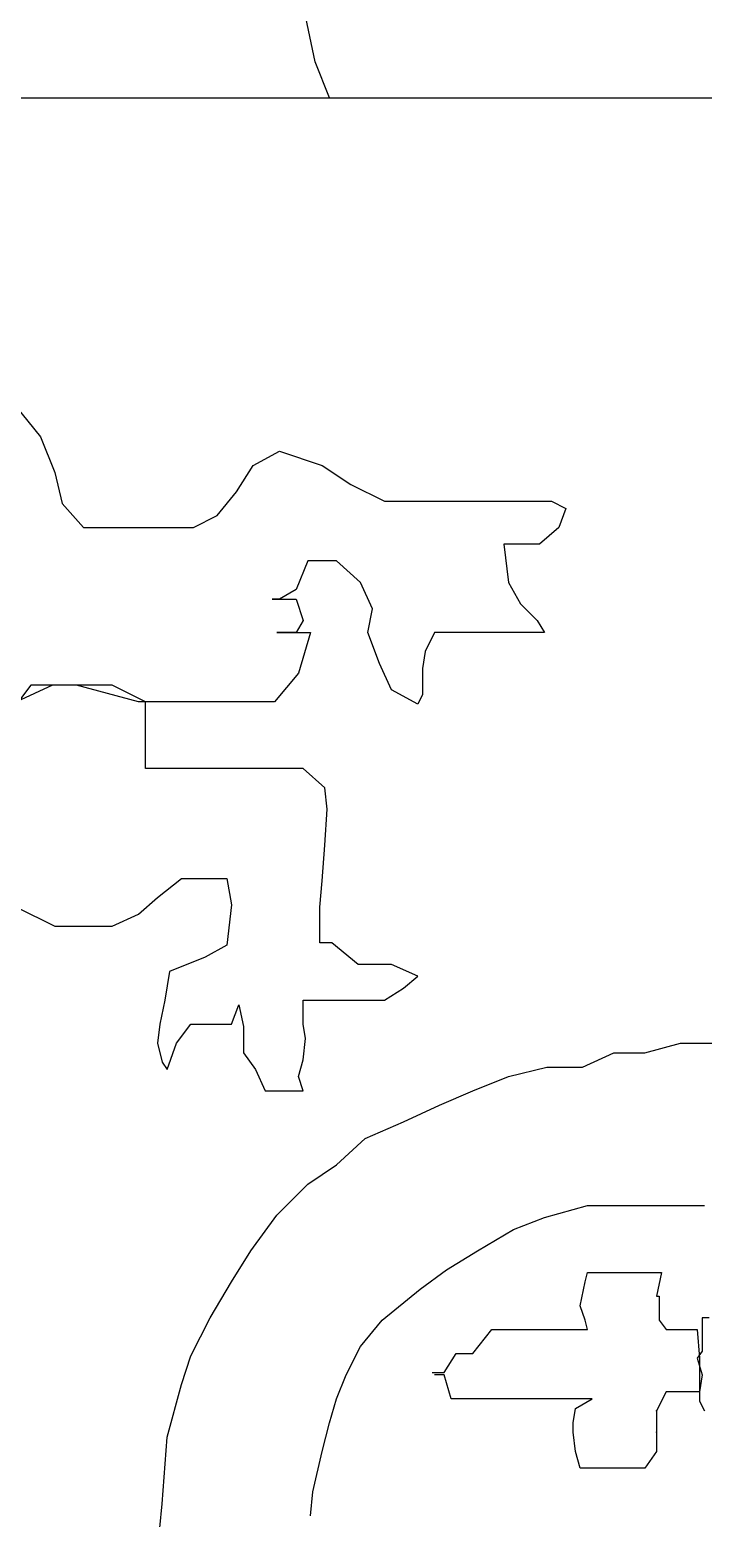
# Model space of a CAD drawing. Extents: x 730354 to 731930, y 4378581 to 4379608.
# Drawn here: x 730389.2 to 730392.02, y 4379442.19 to 4379448.42 of the extents above; entities that cross this region are included whole.
import ezdxf

# ---------------------------------------------------------------- set-up
doc = ezdxf.new("R2010")
doc.units = 0
doc.header["$MEASUREMENT"] = 0
doc.layers.get('0').update_dxf_attribs({"linetype": 'CONTINUOUS'})

msp = doc.modelspace()

# ---------------------------------------------------------------- linework, layer by layer
at = {"color": 7, "linetype": 'CONTINUOUS'}
for p, q in [((730390.39, 4379448.29), (730390.34, 4379448.53)), ((730390.39, 4379448.29), (730390.34, 4379448.53)), ((730390.45, 4379448.14), (730390.39, 4379448.29)), ((730390.45, 4379448.14), (730390.39, 4379448.29)), ((730389.14, 4379448.14), (730389.22, 4379448.14)), ((730389.14, 4379448.14), (730389.22, 4379448.14)), ((730389.22, 4379448.14), (730390.45, 4379448.14)), ((730389.22, 4379448.14), (730390.45, 4379448.14)), ((730390.45, 4379448.14), (730391.33, 4379448.14)), ((730390.45, 4379448.14), (730391.33, 4379448.14)), ((730391.33, 4379448.14), (730391.92, 4379448.14)), ((730391.33, 4379448.14), (730391.92, 4379448.14)), ((730391.92, 4379448.14), (730392.12, 4379448.14)), ((730391.92, 4379448.14), (730392.12, 4379448.14)), ((730389.11, 4379446.88), (730389.24, 4379446.72)), ((730389.11, 4379446.88), (730389.24, 4379446.72)), ((730389.24, 4379446.72), (730389.3, 4379446.57)), ((730389.24, 4379446.72), (730389.3, 4379446.57)), ((730390.13, 4379446.6), (730390.24, 4379446.66)), ((730390.13, 4379446.6), (730390.24, 4379446.66)), ((730390.24, 4379446.66), (730390.42, 4379446.6)), ((730390.24, 4379446.66), (730390.42, 4379446.6)), ((730389.3, 4379446.57), (730389.33, 4379446.44)), ((730389.3, 4379446.57), (730389.33, 4379446.44)), ((730390.06, 4379446.49), (730390.13, 4379446.6)), ((730390.06, 4379446.49), (730390.13, 4379446.6)), ((730390.42, 4379446.6), (730390.54, 4379446.52)), ((730390.42, 4379446.6), (730390.54, 4379446.52)), ((730389.98, 4379446.39), (730390.06, 4379446.49)), ((730389.98, 4379446.39), (730390.06, 4379446.49)), ((730390.54, 4379446.52), (730390.68, 4379446.45)), ((730390.54, 4379446.52), (730390.68, 4379446.45)), ((730389.33, 4379446.44), (730389.42, 4379446.34)), ((730389.33, 4379446.44), (730389.42, 4379446.34)), ((730390.68, 4379446.45), (730390.83, 4379446.45)), ((730390.68, 4379446.45), (730390.83, 4379446.45)), ((730390.83, 4379446.45), (730390.98, 4379446.45)), ((730390.83, 4379446.45), (730390.98, 4379446.45)), ((730390.98, 4379446.45), (730391.11, 4379446.45)), ((730390.98, 4379446.45), (730391.11, 4379446.45)), ((730391.11, 4379446.45), (730391.23, 4379446.45)), ((730391.11, 4379446.45), (730391.23, 4379446.45)), ((730391.23, 4379446.45), (730391.29, 4379446.45)), ((730391.23, 4379446.45), (730391.29, 4379446.45)), ((730391.29, 4379446.45), (730391.38, 4379446.45)), ((730391.29, 4379446.45), (730391.38, 4379446.45)), ((730391.38, 4379446.45), (730391.44, 4379446.42)), ((730391.38, 4379446.45), (730391.44, 4379446.42)), ((730391.44, 4379446.42), (730391.41, 4379446.34)), ((730391.44, 4379446.42), (730391.41, 4379446.34)), ((730389.88, 4379446.34), (730389.98, 4379446.39)), ((730389.88, 4379446.34), (730389.98, 4379446.39)), ((730389.42, 4379446.34), (730389.58, 4379446.34)), ((730389.42, 4379446.34), (730389.58, 4379446.34)), ((730389.58, 4379446.34), (730389.73, 4379446.34)), ((730389.58, 4379446.34), (730389.73, 4379446.34)), ((730389.73, 4379446.34), (730389.88, 4379446.34)), ((730389.73, 4379446.34), (730389.88, 4379446.34)), ((730391.41, 4379446.34), (730391.33, 4379446.27)), ((730391.41, 4379446.34), (730391.33, 4379446.27)), ((730391.24, 4379446.27), (730391.18, 4379446.27)), ((730391.18, 4379446.27), (730391.2, 4379446.11)), ((730391.24, 4379446.27), (730391.18, 4379446.27)), ((730391.18, 4379446.27), (730391.2, 4379446.11)), ((730391.33, 4379446.27), (730391.24, 4379446.27)), ((730391.33, 4379446.27), (730391.24, 4379446.27)), ((730390.36, 4379446.2), (730390.31, 4379446.08)), ((730390.36, 4379446.2), (730390.31, 4379446.08)), ((730390.48, 4379446.2), (730390.36, 4379446.2)), ((730390.48, 4379446.2), (730390.36, 4379446.2)), ((730390.58, 4379446.11), (730390.48, 4379446.2)), ((730390.58, 4379446.11), (730390.48, 4379446.2)), ((730390.63, 4379446), (730390.58, 4379446.11)), ((730390.63, 4379446), (730390.58, 4379446.11)), ((730391.2, 4379446.11), (730391.25, 4379446.02)), ((730391.2, 4379446.11), (730391.25, 4379446.02)), ((730390.31, 4379446.08), (730390.24, 4379446.04)), ((730390.31, 4379446.08), (730390.24, 4379446.04)), ((730390.24, 4379446.04), (730390.21, 4379446.04)), ((730390.21, 4379446.04), (730390.31, 4379446.04)), ((730390.24, 4379446.04), (730390.21, 4379446.04)), ((730390.21, 4379446.04), (730390.31, 4379446.04)), ((730390.31, 4379446.04), (730390.34, 4379445.95)), ((730390.31, 4379446.04), (730390.34, 4379445.95)), ((730390.61, 4379445.9), (730390.63, 4379446)), ((730390.61, 4379445.9), (730390.63, 4379446)), ((730391.25, 4379446.02), (730391.32, 4379445.95)), ((730391.25, 4379446.02), (730391.32, 4379445.95)), ((730390.34, 4379445.95), (730390.31, 4379445.9)), ((730390.34, 4379445.95), (730390.31, 4379445.9)), ((730391.32, 4379445.95), (730391.35, 4379445.9)), ((730391.32, 4379445.95), (730391.35, 4379445.9)), ((730390.31, 4379445.9), (730390.23, 4379445.9)), ((730390.23, 4379445.9), (730390.37, 4379445.9)), ((730390.31, 4379445.9), (730390.23, 4379445.9)), ((730390.23, 4379445.9), (730390.37, 4379445.9)), ((730390.37, 4379445.9), (730390.32, 4379445.73)), ((730390.37, 4379445.9), (730390.32, 4379445.73)), ((730390.66, 4379445.77), (730390.61, 4379445.9)), ((730390.66, 4379445.77), (730390.61, 4379445.9)), ((730390.89, 4379445.9), (730390.85, 4379445.82)), ((730390.89, 4379445.9), (730390.85, 4379445.82)), ((730390.92, 4379445.9), (730390.89, 4379445.9)), ((730390.92, 4379445.9), (730390.89, 4379445.9)), ((730391, 4379445.9), (730390.92, 4379445.9)), ((730391, 4379445.9), (730390.92, 4379445.9)), ((730391.07, 4379445.9), (730391, 4379445.9)), ((730391.07, 4379445.9), (730391, 4379445.9)), ((730391.2, 4379445.9), (730391.07, 4379445.9)), ((730391.2, 4379445.9), (730391.07, 4379445.9)), ((730391.3, 4379445.9), (730391.2, 4379445.9)), ((730391.3, 4379445.9), (730391.2, 4379445.9)), ((730391.35, 4379445.9), (730391.3, 4379445.9)), ((730391.35, 4379445.9), (730391.3, 4379445.9)), ((730390.85, 4379445.82), (730390.84, 4379445.75)), ((730390.85, 4379445.82), (730390.84, 4379445.75)), ((730390.71, 4379445.66), (730390.66, 4379445.77)), ((730390.71, 4379445.66), (730390.66, 4379445.77)), ((730390.84, 4379445.75), (730390.84, 4379445.64)), ((730390.84, 4379445.75), (730390.84, 4379445.64)), ((730389.2, 4379445.68), (730389.14, 4379445.6)), ((730389.29, 4379445.68), (730389.14, 4379445.61)), ((730389.2, 4379445.68), (730389.14, 4379445.6)), ((730389.29, 4379445.68), (730389.14, 4379445.61)), ((730389.29, 4379445.68), (730389.2, 4379445.68)), ((730389.29, 4379445.68), (730389.2, 4379445.68)), ((730389.39, 4379445.68), (730389.29, 4379445.68)), ((730389.39, 4379445.68), (730389.29, 4379445.68)), ((730389.39, 4379445.68), (730389.29, 4379445.68)), ((730389.39, 4379445.68), (730389.29, 4379445.68)), ((730389.54, 4379445.68), (730389.39, 4379445.68)), ((730389.65, 4379445.61), (730389.39, 4379445.68)), ((730389.54, 4379445.68), (730389.39, 4379445.68)), ((730389.65, 4379445.61), (730389.39, 4379445.68)), ((730389.68, 4379445.61), (730389.54, 4379445.68)), ((730389.68, 4379445.61), (730389.54, 4379445.68)), ((730390.32, 4379445.73), (730390.22, 4379445.61)), ((730390.32, 4379445.73), (730390.22, 4379445.61)), ((730389.81, 4379445.61), (730389.65, 4379445.61)), ((730389.81, 4379445.61), (730389.65, 4379445.61)), ((730389.68, 4379445.55), (730389.68, 4379445.61)), ((730389.68, 4379445.55), (730389.68, 4379445.61)), ((730389.92, 4379445.61), (730389.81, 4379445.61)), ((730389.92, 4379445.61), (730389.81, 4379445.61)), ((730390.06, 4379445.61), (730389.92, 4379445.61)), ((730390.06, 4379445.61), (730389.92, 4379445.61)), ((730390.22, 4379445.61), (730390.06, 4379445.61)), ((730390.22, 4379445.61), (730390.06, 4379445.61)), ((730390.82, 4379445.6), (730390.71, 4379445.66)), ((730390.82, 4379445.6), (730390.71, 4379445.66)), ((730390.84, 4379445.64), (730390.82, 4379445.6)), ((730390.84, 4379445.64), (730390.82, 4379445.6)), ((730389.68, 4379445.43), (730389.68, 4379445.55)), ((730389.68, 4379445.43), (730389.68, 4379445.55)), ((730389.68, 4379445.33), (730389.68, 4379445.43)), ((730389.68, 4379445.33), (730389.68, 4379445.43)), ((730389.75, 4379445.33), (730389.68, 4379445.33)), ((730389.75, 4379445.33), (730389.68, 4379445.33)), ((730389.86, 4379445.33), (730389.75, 4379445.33)), ((730389.86, 4379445.33), (730389.75, 4379445.33)), ((730390.02, 4379445.33), (730389.86, 4379445.33)), ((730390.02, 4379445.33), (730389.86, 4379445.33)), ((730390.22, 4379445.33), (730390.02, 4379445.33)), ((730390.22, 4379445.33), (730390.02, 4379445.33)), ((730390.34, 4379445.33), (730390.22, 4379445.33)), ((730390.34, 4379445.33), (730390.22, 4379445.33)), ((730390.43, 4379445.25), (730390.34, 4379445.33)), ((730390.43, 4379445.25), (730390.34, 4379445.33)), ((730390.44, 4379445.16), (730390.43, 4379445.25)), ((730390.44, 4379445.16), (730390.43, 4379445.25)), ((730390.43, 4379445.01), (730390.44, 4379445.16)), ((730390.43, 4379445.01), (730390.44, 4379445.16)), ((730390.42, 4379444.86), (730390.43, 4379445.01)), ((730390.42, 4379444.86), (730390.43, 4379445.01)), ((730389.73, 4379444.79), (730389.83, 4379444.87)), ((730389.73, 4379444.79), (730389.83, 4379444.87)), ((730389.83, 4379444.87), (730389.93, 4379444.87)), ((730389.83, 4379444.87), (730389.93, 4379444.87)), ((730389.93, 4379444.87), (730390.02, 4379444.87)), ((730389.93, 4379444.87), (730390.02, 4379444.87)), ((730390.02, 4379444.87), (730390.04, 4379444.76)), ((730390.02, 4379444.87), (730390.04, 4379444.76)), ((730390.41, 4379444.75), (730390.42, 4379444.86)), ((730390.41, 4379444.75), (730390.42, 4379444.86)), ((730389.14, 4379444.75), (730389.3, 4379444.67)), ((730389.14, 4379444.75), (730389.3, 4379444.67)), ((730389.65, 4379444.72), (730389.73, 4379444.79)), ((730389.65, 4379444.72), (730389.73, 4379444.79)), ((730390.04, 4379444.76), (730390.02, 4379444.59)), ((730390.04, 4379444.76), (730390.02, 4379444.59)), ((730390.41, 4379444.6), (730390.41, 4379444.75)), ((730390.41, 4379444.6), (730390.41, 4379444.75)), ((730389.54, 4379444.67), (730389.65, 4379444.72)), ((730389.54, 4379444.67), (730389.65, 4379444.72)), ((730389.3, 4379444.67), (730389.44, 4379444.67)), ((730389.3, 4379444.67), (730389.44, 4379444.67)), ((730389.44, 4379444.67), (730389.54, 4379444.67)), ((730389.44, 4379444.67), (730389.54, 4379444.67)), ((730390.02, 4379444.59), (730389.93, 4379444.54)), ((730390.02, 4379444.59), (730389.93, 4379444.54)), ((730390.46, 4379444.6), (730390.41, 4379444.6)), ((730390.46, 4379444.6), (730390.41, 4379444.6)), ((730390.57, 4379444.51), (730390.46, 4379444.6)), ((730390.57, 4379444.51), (730390.46, 4379444.6)), ((730389.93, 4379444.54), (730389.78, 4379444.48)), ((730389.93, 4379444.54), (730389.78, 4379444.48)), ((730390.71, 4379444.51), (730390.57, 4379444.51)), ((730390.71, 4379444.51), (730390.57, 4379444.51)), ((730390.82, 4379444.46), (730390.71, 4379444.51)), ((730390.82, 4379444.46), (730390.71, 4379444.51)), ((730389.78, 4379444.48), (730389.76, 4379444.36)), ((730389.78, 4379444.48), (730389.76, 4379444.36)), ((730390.76, 4379444.41), (730390.82, 4379444.46)), ((730390.76, 4379444.41), (730390.82, 4379444.46)), ((730389.76, 4379444.36), (730389.74, 4379444.26)), ((730389.76, 4379444.36), (730389.74, 4379444.26)), ((730390.34, 4379444.26), (730390.34, 4379444.36)), ((730390.34, 4379444.36), (730390.43, 4379444.36)), ((730390.34, 4379444.26), (730390.34, 4379444.36)), ((730390.34, 4379444.36), (730390.43, 4379444.36)), ((730390.43, 4379444.36), (730390.52, 4379444.36)), ((730390.43, 4379444.36), (730390.52, 4379444.36)), ((730390.52, 4379444.36), (730390.58, 4379444.36)), ((730390.52, 4379444.36), (730390.58, 4379444.36)), ((730390.58, 4379444.36), (730390.68, 4379444.36)), ((730390.58, 4379444.36), (730390.68, 4379444.36)), ((730390.68, 4379444.36), (730390.76, 4379444.41)), ((730390.68, 4379444.36), (730390.76, 4379444.41)), ((730390.04, 4379444.26), (730390.07, 4379444.34)), ((730390.04, 4379444.26), (730390.07, 4379444.34)), ((730390.07, 4379444.34), (730390.09, 4379444.25)), ((730390.07, 4379444.34), (730390.09, 4379444.25)), ((730389.74, 4379444.26), (730389.73, 4379444.18)), ((730389.74, 4379444.26), (730389.73, 4379444.18)), ((730389.81, 4379444.18), (730389.87, 4379444.26)), ((730389.81, 4379444.18), (730389.87, 4379444.26)), ((730389.87, 4379444.26), (730389.95, 4379444.26)), ((730389.87, 4379444.26), (730389.95, 4379444.26)), ((730389.95, 4379444.26), (730390.04, 4379444.26)), ((730389.95, 4379444.26), (730390.04, 4379444.26)), ((730390.09, 4379444.25), (730390.09, 4379444.14)), ((730390.09, 4379444.25), (730390.09, 4379444.14)), ((730390.35, 4379444.2), (730390.34, 4379444.26)), ((730390.35, 4379444.2), (730390.34, 4379444.26)), ((730389.73, 4379444.18), (730389.75, 4379444.1)), ((730389.73, 4379444.18), (730389.75, 4379444.1)), ((730389.77, 4379444.07), (730389.81, 4379444.18)), ((730389.77, 4379444.07), (730389.81, 4379444.18)), ((730390.34, 4379444.11), (730390.35, 4379444.2)), ((730390.34, 4379444.11), (730390.35, 4379444.2)), ((730391.77, 4379444.14), (730391.92, 4379444.18)), ((730391.77, 4379444.14), (730391.92, 4379444.18)), ((730391.92, 4379444.18), (730392.06, 4379444.18)), ((730391.92, 4379444.18), (730392.06, 4379444.18)), ((730390.09, 4379444.14), (730390.14, 4379444.07)), ((730390.09, 4379444.14), (730390.14, 4379444.07)), ((730391.51, 4379444.08), (730391.64, 4379444.14)), ((730391.51, 4379444.08), (730391.64, 4379444.14)), ((730391.64, 4379444.14), (730391.77, 4379444.14)), ((730391.64, 4379444.14), (730391.77, 4379444.14)), ((730389.75, 4379444.1), (730389.77, 4379444.07)), ((730389.75, 4379444.1), (730389.77, 4379444.07)), ((730390.14, 4379444.07), (730390.18, 4379443.98)), ((730390.14, 4379444.07), (730390.18, 4379443.98)), ((730390.32, 4379444.04), (730390.34, 4379444.11)), ((730390.32, 4379444.04), (730390.34, 4379444.11)), ((730391.2, 4379444.04), (730391.36, 4379444.08)), ((730391.2, 4379444.04), (730391.36, 4379444.08)), ((730391.36, 4379444.08), (730391.51, 4379444.08)), ((730391.36, 4379444.08), (730391.51, 4379444.08)), ((730390.34, 4379443.98), (730390.32, 4379444.04)), ((730390.34, 4379443.98), (730390.32, 4379444.04)), ((730391.05, 4379443.98), (730391.2, 4379444.04)), ((730391.05, 4379443.98), (730391.2, 4379444.04)), ((730390.18, 4379443.98), (730390.23, 4379443.98)), ((730390.18, 4379443.98), (730390.23, 4379443.98)), ((730390.23, 4379443.98), (730390.28, 4379443.98)), ((730390.23, 4379443.98), (730390.28, 4379443.98)), ((730390.28, 4379443.98), (730390.34, 4379443.98)), ((730390.28, 4379443.98), (730390.34, 4379443.98)), ((730390.91, 4379443.92), (730391.05, 4379443.98)), ((730390.91, 4379443.92), (730391.05, 4379443.98)), ((730390.76, 4379443.85), (730390.91, 4379443.92)), ((730390.76, 4379443.85), (730390.91, 4379443.92)), ((730390.6, 4379443.78), (730390.76, 4379443.85)), ((730390.6, 4379443.78), (730390.76, 4379443.85)), ((730390.48, 4379443.67), (730390.6, 4379443.78)), ((730390.48, 4379443.67), (730390.6, 4379443.78)), ((730390.36, 4379443.59), (730390.48, 4379443.67)), ((730390.36, 4379443.59), (730390.48, 4379443.67)), ((730390.23, 4379443.46), (730390.36, 4379443.59)), ((730390.23, 4379443.46), (730390.36, 4379443.59)), ((730391.35, 4379443.45), (730391.53, 4379443.5)), ((730391.35, 4379443.45), (730391.53, 4379443.5)), ((730391.53, 4379443.5), (730391.81, 4379443.5)), ((730391.53, 4379443.5), (730391.81, 4379443.5)), ((730391.81, 4379443.5), (730392.02, 4379443.5)), ((730391.81, 4379443.5), (730392.02, 4379443.5)), ((730390.12, 4379443.31), (730390.23, 4379443.46)), ((730390.12, 4379443.31), (730390.23, 4379443.46)), ((730391.22, 4379443.4), (730391.35, 4379443.45)), ((730391.22, 4379443.4), (730391.35, 4379443.45)), ((730391.07, 4379443.31), (730391.22, 4379443.4)), ((730391.07, 4379443.31), (730391.22, 4379443.4)), ((730390.04, 4379443.18), (730390.12, 4379443.31)), ((730390.04, 4379443.18), (730390.12, 4379443.31)), ((730390.94, 4379443.23), (730391.07, 4379443.31)), ((730390.94, 4379443.23), (730391.07, 4379443.31)), ((730389.95, 4379443.03), (730390.04, 4379443.18)), ((730389.95, 4379443.03), (730390.04, 4379443.18)), ((730390.83, 4379443.15), (730390.94, 4379443.23)), ((730390.83, 4379443.15), (730390.94, 4379443.23)), ((730391.5, 4379443.08), (730391.52, 4379443.18)), ((730391.5, 4379443.08), (730391.52, 4379443.18)), ((730391.52, 4379443.18), (730391.53, 4379443.22)), ((730391.52, 4379443.18), (730391.53, 4379443.22)), ((730391.53, 4379443.22), (730391.56, 4379443.22)), ((730391.53, 4379443.22), (730391.56, 4379443.22)), ((730391.56, 4379443.22), (730391.64, 4379443.22)), ((730391.56, 4379443.22), (730391.64, 4379443.22)), ((730391.64, 4379443.22), (730391.71, 4379443.22)), ((730391.64, 4379443.22), (730391.71, 4379443.22)), ((730391.71, 4379443.22), (730391.76, 4379443.22)), ((730391.71, 4379443.22), (730391.76, 4379443.22)), ((730391.76, 4379443.22), (730391.83, 4379443.22)), ((730391.76, 4379443.22), (730391.83, 4379443.22)), ((730391.84, 4379443.22), (730391.82, 4379443.12)), ((730391.84, 4379443.22), (730391.82, 4379443.12)), ((730391.83, 4379443.22), (730391.84, 4379443.22)), ((730391.83, 4379443.22), (730391.84, 4379443.22)), ((730390.67, 4379443.02), (730390.83, 4379443.15)), ((730390.67, 4379443.02), (730390.83, 4379443.15)), ((730391.82, 4379443.12), (730391.83, 4379443.12)), ((730391.82, 4379443.12), (730391.83, 4379443.12)), ((730391.83, 4379443.12), (730391.83, 4379443.02)), ((730391.83, 4379443.12), (730391.83, 4379443.02)), ((730391.52, 4379443.02), (730391.5, 4379443.08)), ((730391.52, 4379443.02), (730391.5, 4379443.08)), ((730389.87, 4379442.87), (730389.95, 4379443.03)), ((730389.87, 4379442.87), (730389.95, 4379443.03)), ((730390.58, 4379442.91), (730390.67, 4379443.02)), ((730390.58, 4379442.91), (730390.67, 4379443.02)), ((730391.53, 4379442.98), (730391.52, 4379443.02)), ((730391.53, 4379442.98), (730391.52, 4379443.02)), ((730391.83, 4379443.02), (730391.86, 4379442.98)), ((730391.83, 4379443.02), (730391.86, 4379442.98)), ((730392.04, 4379443.03), (730392.01, 4379443.03)), ((730392.01, 4379443.03), (730392.01, 4379442.96)), ((730392.04, 4379443.03), (730392.01, 4379443.03)), ((730392.01, 4379443.03), (730392.01, 4379442.96)), ((730391.05, 4379442.88), (730391.13, 4379442.98)), ((730391.05, 4379442.88), (730391.13, 4379442.98)), ((730391.13, 4379442.98), (730391.2, 4379442.98)), ((730391.13, 4379442.98), (730391.2, 4379442.98)), ((730391.2, 4379442.98), (730391.28, 4379442.98)), ((730391.2, 4379442.98), (730391.28, 4379442.98)), ((730391.28, 4379442.98), (730391.36, 4379442.98)), ((730391.28, 4379442.98), (730391.36, 4379442.98)), ((730391.36, 4379442.98), (730391.44, 4379442.98)), ((730391.36, 4379442.98), (730391.44, 4379442.98)), ((730391.44, 4379442.98), (730391.48, 4379442.98)), ((730391.44, 4379442.98), (730391.48, 4379442.98)), ((730391.48, 4379442.98), (730391.53, 4379442.98)), ((730391.48, 4379442.98), (730391.53, 4379442.98)), ((730391.86, 4379442.98), (730391.94, 4379442.98)), ((730391.86, 4379442.98), (730391.94, 4379442.98)), ((730391.94, 4379442.98), (730391.97, 4379442.98)), ((730391.94, 4379442.98), (730391.97, 4379442.98)), ((730391.97, 4379442.98), (730391.99, 4379442.98)), ((730391.97, 4379442.98), (730391.99, 4379442.98)), ((730391.99, 4379442.98), (730392, 4379442.86)), ((730391.99, 4379442.98), (730392, 4379442.86)), ((730392.01, 4379442.96), (730392.01, 4379442.89)), ((730392.01, 4379442.96), (730392.01, 4379442.89)), ((730389.83, 4379442.75), (730389.87, 4379442.87)), ((730389.83, 4379442.75), (730389.87, 4379442.87)), ((730390.52, 4379442.79), (730390.58, 4379442.91)), ((730390.52, 4379442.79), (730390.58, 4379442.91)), ((730390.93, 4379442.8), (730390.98, 4379442.88)), ((730390.93, 4379442.8), (730390.98, 4379442.88)), ((730390.98, 4379442.88), (730391.05, 4379442.88)), ((730390.98, 4379442.88), (730391.05, 4379442.88)), ((730392.01, 4379442.89), (730391.99, 4379442.86)), ((730392.01, 4379442.89), (730391.99, 4379442.86)), ((730391.99, 4379442.86), (730392.01, 4379442.79)), ((730391.99, 4379442.86), (730392.01, 4379442.79)), ((730392, 4379442.86), (730392, 4379442.79)), ((730392, 4379442.86), (730392, 4379442.79)), ((730389.77, 4379442.53), (730389.83, 4379442.75)), ((730389.77, 4379442.53), (730389.83, 4379442.75)), ((730390.48, 4379442.69), (730390.52, 4379442.79)), ((730390.48, 4379442.69), (730390.52, 4379442.79)), ((730390.88, 4379442.8), (730390.93, 4379442.8)), ((730390.88, 4379442.8), (730390.93, 4379442.8)), ((730390.93, 4379442.79), (730390.89, 4379442.79)), ((730390.93, 4379442.79), (730390.89, 4379442.79)), ((730390.96, 4379442.69), (730390.93, 4379442.79)), ((730390.96, 4379442.69), (730390.93, 4379442.79)), ((730392, 4379442.79), (730392, 4379442.72)), ((730392.01, 4379442.79), (730392, 4379442.72)), ((730392, 4379442.79), (730392, 4379442.72)), ((730392.01, 4379442.79), (730392, 4379442.72)), ((730390.45, 4379442.59), (730390.48, 4379442.69)), ((730390.45, 4379442.59), (730390.48, 4379442.69)), ((730391.02, 4379442.69), (730390.96, 4379442.69)), ((730391.02, 4379442.69), (730390.96, 4379442.69)), ((730391.07, 4379442.69), (730391.02, 4379442.69)), ((730391.07, 4379442.69), (730391.02, 4379442.69)), ((730391.16, 4379442.69), (730391.07, 4379442.69)), ((730391.16, 4379442.69), (730391.07, 4379442.69)), ((730391.24, 4379442.69), (730391.16, 4379442.69)), ((730391.24, 4379442.69), (730391.16, 4379442.69)), ((730391.35, 4379442.69), (730391.24, 4379442.69)), ((730391.35, 4379442.69), (730391.24, 4379442.69)), ((730391.42, 4379442.69), (730391.35, 4379442.69)), ((730391.42, 4379442.69), (730391.35, 4379442.69)), ((730391.48, 4379442.69), (730391.42, 4379442.69)), ((730391.48, 4379442.69), (730391.42, 4379442.69)), ((730391.48, 4379442.65), (730391.55, 4379442.69)), ((730391.55, 4379442.69), (730391.48, 4379442.69)), ((730391.48, 4379442.65), (730391.55, 4379442.69)), ((730391.55, 4379442.69), (730391.48, 4379442.69)), ((730391.86, 4379442.72), (730391.82, 4379442.64)), ((730391.86, 4379442.72), (730391.82, 4379442.64)), ((730391.92, 4379442.72), (730391.86, 4379442.72)), ((730391.92, 4379442.72), (730391.86, 4379442.72)), ((730391.96, 4379442.72), (730391.92, 4379442.72)), ((730391.96, 4379442.72), (730391.92, 4379442.72)), ((730392, 4379442.72), (730391.96, 4379442.72)), ((730392, 4379442.72), (730391.96, 4379442.72)), ((730392, 4379442.72), (730392, 4379442.68)), ((730392, 4379442.72), (730392, 4379442.68)), ((730392, 4379442.68), (730392.02, 4379442.64)), ((730392, 4379442.68), (730392.02, 4379442.64)), ((730391.47, 4379442.59), (730391.48, 4379442.65)), ((730391.47, 4379442.59), (730391.48, 4379442.65)), ((730391.82, 4379442.64), (730391.82, 4379442.55)), ((730391.82, 4379442.64), (730391.82, 4379442.55)), ((730390.42, 4379442.47), (730390.45, 4379442.59)), ((730390.42, 4379442.47), (730390.45, 4379442.59)), ((730391.47, 4379442.55), (730391.47, 4379442.59)), ((730391.47, 4379442.55), (730391.47, 4379442.59)), ((730389.75, 4379442.25), (730389.77, 4379442.53)), ((730389.75, 4379442.25), (730389.77, 4379442.53)), ((730391.48, 4379442.47), (730391.47, 4379442.55)), ((730391.48, 4379442.47), (730391.47, 4379442.55)), ((730391.82, 4379442.55), (730391.82, 4379442.47)), ((730391.82, 4379442.55), (730391.82, 4379442.47)), ((730390.38, 4379442.3), (730390.42, 4379442.47)), ((730390.38, 4379442.3), (730390.42, 4379442.47)), ((730391.5, 4379442.4), (730391.48, 4379442.47)), ((730391.5, 4379442.4), (730391.48, 4379442.47)), ((730391.82, 4379442.47), (730391.77, 4379442.4)), ((730391.82, 4379442.47), (730391.77, 4379442.4)), ((730391.53, 4379442.4), (730391.5, 4379442.4)), ((730391.53, 4379442.4), (730391.5, 4379442.4)), ((730391.61, 4379442.4), (730391.53, 4379442.4)), ((730391.61, 4379442.4), (730391.53, 4379442.4)), ((730391.66, 4379442.4), (730391.61, 4379442.4)), ((730391.66, 4379442.4), (730391.61, 4379442.4)), ((730391.73, 4379442.4), (730391.66, 4379442.4)), ((730391.73, 4379442.4), (730391.66, 4379442.4)), ((730391.77, 4379442.4), (730391.73, 4379442.4)), ((730391.77, 4379442.4), (730391.73, 4379442.4)), ((730389.74, 4379442.15), (730389.75, 4379442.25)), ((730389.74, 4379442.15), (730389.75, 4379442.25)), ((730390.37, 4379442.2), (730390.38, 4379442.3)), ((730390.37, 4379442.2), (730390.38, 4379442.3))]:
    msp.add_line(p, q, dxfattribs=at)
for p in [(730391.82, 4379442.64), (730391.82, 4379442.64), (730391.82, 4379442.55), (730391.82, 4379442.55)]:
    msp.add_point(p, dxfattribs=at)

# ---------------------------------------------------------------- meshes
mesh = msp.add_polyface(dxfattribs=at)
corners = [(730354.5, 4378581), (730354.5, 4378581), (730354.5, 4378771.9618), (730662.5, 4378581), (730354.5, 4378946.4935), (730944, 4378581), (730354.5, 4379607.5), (730944, 4379242.0065), (730944, 4379607.5)]
mesh.append_faces([[corners[k] for k in face] for face in [(0, 1, 3, 2), (2, 3, 5, 4), (4, 5, 7, 6), (6, 7, 8, 8)]], dxfattribs={"vtx0": -1, "vtx2": -1, "color": 7})
mesh = msp.add_polyface(dxfattribs=at)
corners = [(730364.5, 4379421), (730364.5, 4379421), (730364.5, 4379595.2713), (730645.58, 4379421), (730364.5, 4379601.5), (730645.58, 4379427.2287), (730645.58, 4379601.5)]
mesh.append_faces([[corners[k] for k in face] for face in [(0, 1, 3, 2), (2, 3, 5, 4), (4, 5, 6, 6)]], dxfattribs={"vtx0": -1, "vtx2": -1, "color": 7})

doc.saveas('drawing.dxf')
